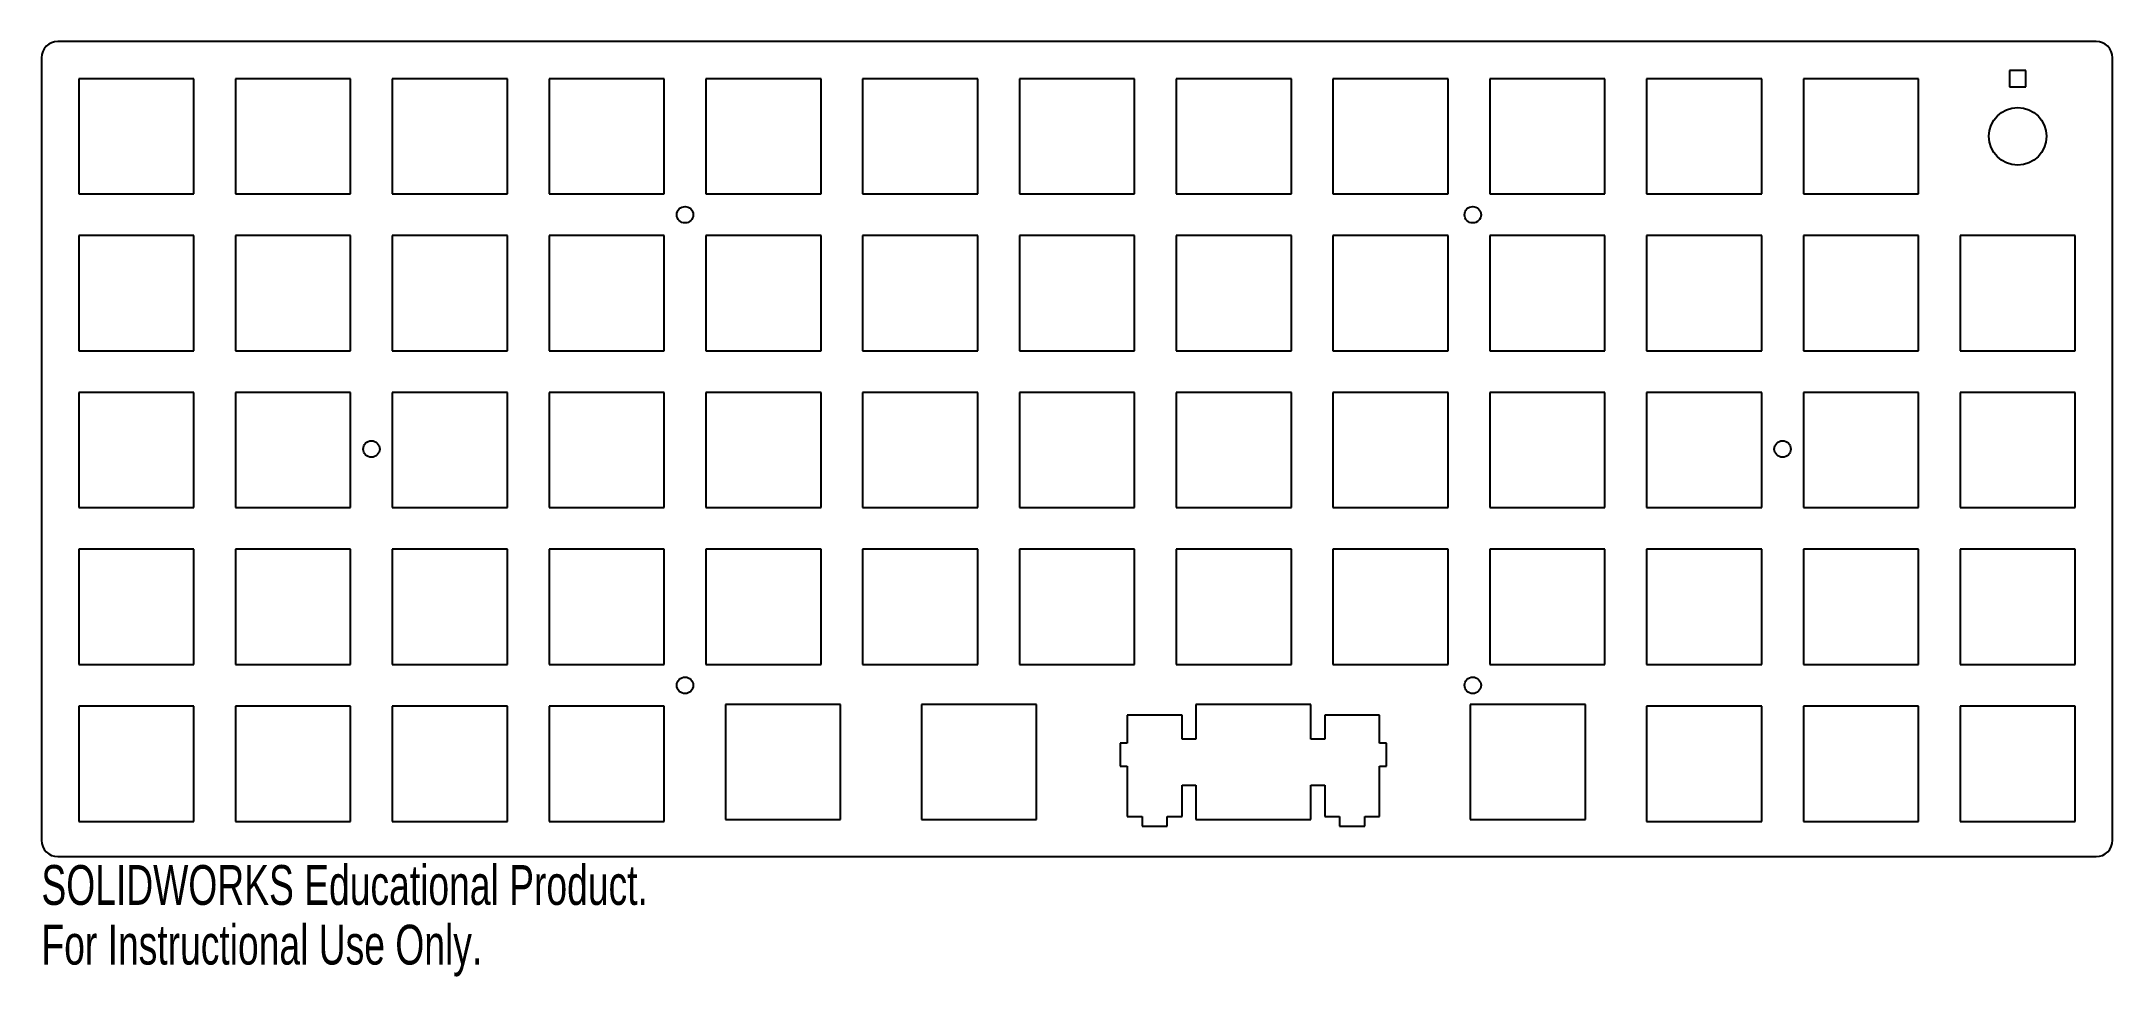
# Model space of a CAD drawing. Header units: inches. Extents: x -4.95 to 4.95, y -2.52 to 1.95.
import ezdxf

# ---------------------------------------------------------------- set-up
doc = ezdxf.new("R2010")
doc.units = ezdxf.units.IN
doc.header["$MEASUREMENT"] = 0
doc.styles.add('SLDTEXTSTYLE0', font='TXT', dxfattribs={"width": 0.7})

msp = doc.modelspace()

# ---------------------------------------------------------------- linework, layer by layer
at = {"color": 7, "linetype": 'Continuous', "lineweight": 25}
for p, q in [((4.875, 1.949), (-4.875, 1.949)), ((-4.9537, 1.8703), (-4.9537, -1.8703)), ((4.4606, 1.8102), (4.4606, 1.7314)), ((4.5394, 1.8102), (4.4606, 1.8102)), ((4.5394, 1.7314), (4.5394, 1.8102)), ((4.9537, -1.8703), (4.9537, 1.8703)), ((-4.2245, 1.7708), (-4.7755, 1.7708)), ((-4.7755, 1.7708), (-4.7755, 1.2198)), ((-4.2245, 1.2198), (-4.2245, 1.7708)), ((-3.4745, 1.7708), (-4.0255, 1.7708)), ((-4.0255, 1.7708), (-4.0255, 1.2198)), ((-3.4745, 1.2198), (-3.4745, 1.7708)), ((-2.7245, 1.7708), (-3.2755, 1.7708)), ((-3.2755, 1.7708), (-3.2755, 1.2198)), ((-2.7245, 1.2198), (-2.7245, 1.7708)), ((-1.9745, 1.7708), (-2.5255, 1.7708)), ((-2.5255, 1.7708), (-2.5255, 1.2198)), ((-1.9745, 1.2198), (-1.9745, 1.7708)), ((-1.2245, 1.7708), (-1.7755, 1.7708)), ((-1.7755, 1.7708), (-1.7755, 1.2198)), ((-1.2245, 1.2198), (-1.2245, 1.7708)), ((-0.4745, 1.7708), (-1.0255, 1.7708)), ((-1.0255, 1.7708), (-1.0255, 1.2198)), ((-0.4745, 1.2198), (-0.4745, 1.7708)), ((0.2755, 1.7708), (-0.2755, 1.7708)), ((-0.2755, 1.7708), (-0.2755, 1.2198)), ((0.2755, 1.2198), (0.2755, 1.7708)), ((1.0255, 1.7708), (0.4745, 1.7708)), ((0.4745, 1.7708), (0.4745, 1.2198)), ((1.0255, 1.2198), (1.0255, 1.7708)), ((1.7755, 1.7708), (1.2245, 1.7708)), ((1.2245, 1.7708), (1.2245, 1.2198)), ((1.7755, 1.2198), (1.7755, 1.7708)), ((2.5255, 1.7708), (1.9745, 1.7708)), ((1.9745, 1.7708), (1.9745, 1.2198)), ((2.5255, 1.2198), (2.5255, 1.7708)), ((3.2755, 1.7708), (2.7245, 1.7708)), ((2.7245, 1.7708), (2.7245, 1.2198)), ((3.2755, 1.2198), (3.2755, 1.7708)), ((4.0255, 1.7708), (3.4745, 1.7708)), ((3.4745, 1.7708), (3.4745, 1.2198)), ((4.0255, 1.2198), (4.0255, 1.7708)), ((4.4606, 1.7314), (4.5394, 1.7314)), ((-4.7755, 1.2198), (-4.2245, 1.2198)), ((-4.0255, 1.2198), (-3.4745, 1.2198)), ((-3.2755, 1.2198), (-2.7245, 1.2198)), ((-2.5255, 1.2198), (-1.9745, 1.2198)), ((-1.7755, 1.2198), (-1.2245, 1.2198)), ((-1.0255, 1.2198), (-0.4745, 1.2198)), ((-0.2755, 1.2198), (0.2755, 1.2198)), ((0.4745, 1.2198), (1.0255, 1.2198)), ((1.2245, 1.2198), (1.7755, 1.2198)), ((1.9745, 1.2198), (2.5255, 1.2198)), ((2.7245, 1.2198), (3.2755, 1.2198)), ((3.4745, 1.2198), (4.0255, 1.2198)), ((-4.2245, 1.0208), (-4.7755, 1.0208)), ((-4.7755, 1.0208), (-4.7755, 0.4698)), ((-4.2245, 0.4698), (-4.2245, 1.0208)), ((-3.4745, 1.0208), (-4.0255, 1.0208)), ((-4.0255, 1.0208), (-4.0255, 0.4698)), ((-3.4745, 0.4698), (-3.4745, 1.0208)), ((-2.7245, 1.0208), (-3.2755, 1.0208)), ((-3.2755, 1.0208), (-3.2755, 0.4698)), ((-2.7245, 0.4698), (-2.7245, 1.0208)), ((-1.9745, 1.0208), (-2.5255, 1.0208)), ((-2.5255, 1.0208), (-2.5255, 0.4698)), ((-1.9745, 0.4698), (-1.9745, 1.0208)), ((-1.2245, 1.0208), (-1.7755, 1.0208)), ((-1.7755, 1.0208), (-1.7755, 0.4698)), ((-1.2245, 0.4698), (-1.2245, 1.0208)), ((-0.4745, 1.0208), (-1.0255, 1.0208)), ((-1.0255, 1.0208), (-1.0255, 0.4698)), ((-0.4745, 0.4698), (-0.4745, 1.0208)), ((0.2755, 1.0208), (-0.2755, 1.0208)), ((-0.2755, 1.0208), (-0.2755, 0.4698)), ((0.2755, 0.4698), (0.2755, 1.0208)), ((1.0255, 1.0208), (0.4745, 1.0208)), ((0.4745, 1.0208), (0.4745, 0.4698)), ((1.0255, 0.4698), (1.0255, 1.0208)), ((1.7755, 1.0208), (1.2245, 1.0208)), ((1.2245, 1.0208), (1.2245, 0.4698)), ((1.7755, 0.4698), (1.7755, 1.0208)), ((2.5255, 1.0208), (1.9745, 1.0208)), ((1.9745, 1.0208), (1.9745, 0.4698)), ((2.5255, 0.4698), (2.5255, 1.0208)), ((3.2755, 1.0208), (2.7245, 1.0208)), ((2.7245, 1.0208), (2.7245, 0.4698)), ((3.2755, 0.4698), (3.2755, 1.0208)), ((4.0255, 1.0208), (3.4745, 1.0208)), ((3.4745, 1.0208), (3.4745, 0.4698)), ((4.0255, 0.4698), (4.0255, 1.0208)), ((4.7755, 1.0208), (4.2245, 1.0208)), ((4.2245, 1.0208), (4.2245, 0.4698)), ((4.7755, 0.4698), (4.7755, 1.0208)), ((-4.7755, 0.4698), (-4.2245, 0.4698)), ((-4.0255, 0.4698), (-3.4745, 0.4698)), ((-3.2755, 0.4698), (-2.7245, 0.4698)), ((-2.5255, 0.4698), (-1.9745, 0.4698)), ((-1.7755, 0.4698), (-1.2245, 0.4698)), ((-1.0255, 0.4698), (-0.4745, 0.4698)), ((-0.2755, 0.4698), (0.2755, 0.4698)), ((0.4745, 0.4698), (1.0255, 0.4698)), ((1.2245, 0.4698), (1.7755, 0.4698)), ((1.9745, 0.4698), (2.5255, 0.4698)), ((2.7245, 0.4698), (3.2755, 0.4698)), ((3.4745, 0.4698), (4.0255, 0.4698)), ((4.2245, 0.4698), (4.7755, 0.4698)), ((-4.2245, 0.2708), (-4.7755, 0.2708)), ((-4.7755, 0.2708), (-4.7755, -0.2802)), ((-4.2245, -0.2802), (-4.2245, 0.2708)), ((-3.4745, 0.2708), (-4.0255, 0.2708)), ((-4.0255, 0.2708), (-4.0255, -0.2802)), ((-3.4745, -0.2802), (-3.4745, 0.2708)), ((-2.7245, 0.2708), (-3.2755, 0.2708)), ((-3.2755, 0.2708), (-3.2755, -0.2802)), ((-2.7245, -0.2802), (-2.7245, 0.2708)), ((-1.9745, 0.2708), (-2.5255, 0.2708)), ((-2.5255, 0.2708), (-2.5255, -0.2802)), ((-1.9745, -0.2802), (-1.9745, 0.2708)), ((-1.2245, 0.2708), (-1.7755, 0.2708)), ((-1.7755, 0.2708), (-1.7755, -0.2802)), ((-1.2245, -0.2802), (-1.2245, 0.2708)), ((-0.4745, 0.2708), (-1.0255, 0.2708)), ((-1.0255, 0.2708), (-1.0255, -0.2802)), ((-0.4745, -0.2802), (-0.4745, 0.2708)), ((0.2755, 0.2708), (-0.2755, 0.2708)), ((-0.2755, 0.2708), (-0.2755, -0.2802)), ((0.2755, -0.2802), (0.2755, 0.2708)), ((1.0255, 0.2708), (0.4745, 0.2708)), ((0.4745, 0.2708), (0.4745, -0.2802)), ((1.0255, -0.2802), (1.0255, 0.2708)), ((1.7755, 0.2708), (1.2245, 0.2708)), ((1.2245, 0.2708), (1.2245, -0.2802)), ((1.7755, -0.2802), (1.7755, 0.2708)), ((2.5255, 0.2708), (1.9745, 0.2708)), ((1.9745, 0.2708), (1.9745, -0.2802)), ((2.5255, -0.2802), (2.5255, 0.2708)), ((3.2755, 0.2708), (2.7245, 0.2708)), ((2.7245, 0.2708), (2.7245, -0.2802)), ((3.2755, -0.2802), (3.2755, 0.2708)), ((4.0255, 0.2708), (3.4745, 0.2708)), ((3.4745, 0.2708), (3.4745, -0.2802)), ((4.0255, -0.2802), (4.0255, 0.2708)), ((4.7755, 0.2708), (4.2245, 0.2708)), ((4.2245, 0.2708), (4.2245, -0.2802)), ((4.7755, -0.2802), (4.7755, 0.2708)), ((-4.7755, -0.2802), (-4.2245, -0.2802)), ((-4.0255, -0.2802), (-3.4745, -0.2802)), ((-3.2755, -0.2802), (-2.7245, -0.2802)), ((-2.5255, -0.2802), (-1.9745, -0.2802)), ((-1.7755, -0.2802), (-1.2245, -0.2802)), ((-1.0255, -0.2802), (-0.4745, -0.2802)), ((-0.2755, -0.2802), (0.2755, -0.2802)), ((0.4745, -0.2802), (1.0255, -0.2802)), ((1.2245, -0.2802), (1.7755, -0.2802)), ((1.9745, -0.2802), (2.5255, -0.2802)), ((2.7245, -0.2802), (3.2755, -0.2802)), ((3.4745, -0.2802), (4.0255, -0.2802)), ((4.2245, -0.2802), (4.7755, -0.2802)), ((-4.2245, -0.4792), (-4.7755, -0.4792)), ((-4.7755, -0.4792), (-4.7755, -1.0302)), ((-4.2245, -1.0302), (-4.2245, -0.4792)), ((-3.4745, -0.4792), (-4.0255, -0.4792)), ((-4.0255, -0.4792), (-4.0255, -1.0302)), ((-3.4745, -1.0302), (-3.4745, -0.4792)), ((-2.7245, -0.4792), (-3.2755, -0.4792)), ((-3.2755, -0.4792), (-3.2755, -1.0302)), ((-2.7245, -1.0302), (-2.7245, -0.4792)), ((-1.9745, -0.4792), (-2.5255, -0.4792)), ((-2.5255, -0.4792), (-2.5255, -1.0302)), ((-1.9745, -1.0302), (-1.9745, -0.4792)), ((-1.2245, -0.4792), (-1.7755, -0.4792)), ((-1.7755, -0.4792), (-1.7755, -1.0302)), ((-1.2245, -1.0302), (-1.2245, -0.4792)), ((-0.4745, -0.4792), (-1.0255, -0.4792)), ((-1.0255, -0.4792), (-1.0255, -1.0302)), ((-0.4745, -1.0302), (-0.4745, -0.4792)), ((0.2755, -0.4792), (-0.2755, -0.4792)), ((-0.2755, -0.4792), (-0.2755, -1.0302)), ((0.2755, -1.0302), (0.2755, -0.4792)), ((1.0255, -0.4792), (0.4745, -0.4792)), ((0.4745, -0.4792), (0.4745, -1.0302)), ((1.0255, -1.0302), (1.0255, -0.4792)), ((1.7755, -0.4792), (1.2245, -0.4792)), ((1.2245, -0.4792), (1.2245, -1.0302)), ((1.7755, -1.0302), (1.7755, -0.4792)), ((2.5255, -0.4792), (1.9745, -0.4792)), ((1.9745, -0.4792), (1.9745, -1.0302)), ((2.5255, -1.0302), (2.5255, -0.4792)), ((3.2755, -0.4792), (2.7245, -0.4792)), ((2.7245, -0.4792), (2.7245, -1.0302)), ((3.2755, -1.0302), (3.2755, -0.4792)), ((4.0255, -0.4792), (3.4745, -0.4792)), ((3.4745, -0.4792), (3.4745, -1.0302)), ((4.0255, -1.0302), (4.0255, -0.4792)), ((4.7755, -0.4792), (4.2245, -0.4792)), ((4.2245, -0.4792), (4.2245, -1.0302)), ((4.7755, -1.0302), (4.7755, -0.4792)), ((-4.7755, -1.0302), (-4.2245, -1.0302)), ((-4.0255, -1.0302), (-3.4745, -1.0302)), ((-3.2755, -1.0302), (-2.7245, -1.0302)), ((-2.5255, -1.0302), (-1.9745, -1.0302)), ((-1.7755, -1.0302), (-1.2245, -1.0302)), ((-1.0255, -1.0302), (-0.4745, -1.0302)), ((-0.2755, -1.0302), (0.2755, -1.0302)), ((0.4745, -1.0302), (1.0255, -1.0302)), ((1.2245, -1.0302), (1.7755, -1.0302)), ((1.9745, -1.0302), (2.5255, -1.0302)), ((2.7245, -1.0302), (3.2755, -1.0302)), ((3.4745, -1.0302), (4.0255, -1.0302)), ((4.2245, -1.0302), (4.7755, -1.0302)), ((-4.2245, -1.2292), (-4.7755, -1.2292)), ((-4.7755, -1.2292), (-4.7755, -1.7802)), ((-4.2245, -1.7802), (-4.2245, -1.2292)), ((-3.4745, -1.2292), (-4.0255, -1.2292)), ((-4.0255, -1.2292), (-4.0255, -1.7802)), ((-3.4745, -1.7802), (-3.4745, -1.2292)), ((-2.7245, -1.2292), (-3.2755, -1.2292)), ((-3.2755, -1.2292), (-3.2755, -1.7802)), ((-2.7245, -1.7802), (-2.7245, -1.2292)), ((-1.9745, -1.2292), (-2.5255, -1.2292)), ((-2.5255, -1.2292), (-2.5255, -1.7802)), ((-1.9745, -1.7802), (-1.9745, -1.2292)), ((-1.6817, -1.221), (-1.6817, -1.772)), ((-1.1307, -1.221), (-1.6817, -1.221)), ((-1.1307, -1.772), (-1.1307, -1.221)), ((-0.7443, -1.221), (-0.7443, -1.772)), ((-0.1933, -1.221), (-0.7443, -1.221)), ((-0.1933, -1.772), (-0.1933, -1.221)), ((0.5023, -1.2725), (0.2403, -1.2725)), ((0.2403, -1.2725), (0.2403, -1.4065)), ((0.5023, -1.3875), (0.5023, -1.2725)), ((1.1187, -1.2215), (0.5687, -1.2215)), ((0.5687, -1.2215), (0.5687, -1.3875)), ((1.1187, -1.3875), (1.1187, -1.2215)), ((1.4472, -1.2725), (1.1852, -1.2725)), ((1.1852, -1.2725), (1.1852, -1.3875)), ((1.4472, -1.4065), (1.4472, -1.2725)), ((1.8808, -1.221), (1.8808, -1.772)), ((2.4318, -1.221), (1.8808, -1.221)), ((2.4318, -1.772), (2.4318, -1.221)), ((3.2755, -1.2292), (2.7245, -1.2292)), ((2.7245, -1.2292), (2.7245, -1.7802)), ((3.2755, -1.7802), (3.2755, -1.2292)), ((4.0255, -1.2292), (3.4745, -1.2292)), ((3.4745, -1.2292), (3.4745, -1.7802)), ((4.0255, -1.7802), (4.0255, -1.2292)), ((4.7755, -1.2292), (4.2245, -1.2292)), ((4.2245, -1.2292), (4.2245, -1.7802)), ((4.7755, -1.7802), (4.7755, -1.2292)), ((0.2403, -1.4065), (0.2063, -1.4065)), ((0.2063, -1.4065), (0.2063, -1.5165)), ((0.5687, -1.3875), (0.5023, -1.3875)), ((1.1852, -1.3875), (1.1187, -1.3875)), ((1.4812, -1.4065), (1.4472, -1.4065)), ((1.4812, -1.5165), (1.4812, -1.4065)), ((0.2063, -1.5165), (0.2403, -1.5165)), ((0.2403, -1.5165), (0.2403, -1.7565)), ((1.4472, -1.7565), (1.4472, -1.5165)), ((1.4472, -1.5165), (1.4812, -1.5165)), ((0.5023, -1.7565), (0.5023, -1.6065)), ((0.5023, -1.6065), (0.5687, -1.6065)), ((0.5687, -1.6065), (0.5687, -1.7715)), ((1.1187, -1.7715), (1.1187, -1.6065)), ((1.1187, -1.6065), (1.1852, -1.6065)), ((1.1852, -1.6065), (1.1852, -1.7565)), ((-4.7755, -1.7802), (-4.2245, -1.7802)), ((-4.0255, -1.7802), (-3.4745, -1.7802)), ((-3.2755, -1.7802), (-2.7245, -1.7802)), ((-2.5255, -1.7802), (-1.9745, -1.7802)), ((-1.6817, -1.772), (-1.1307, -1.772)), ((-0.7443, -1.772), (-0.1933, -1.772)), ((0.2403, -1.7565), (0.3113, -1.7565)), ((0.3113, -1.7565), (0.3113, -1.8025)), ((0.4313, -1.8025), (0.4313, -1.7565)), ((0.4313, -1.7565), (0.5023, -1.7565)), ((0.5687, -1.7715), (1.1187, -1.7715)), ((1.1852, -1.7565), (1.2562, -1.7565)), ((1.2562, -1.7565), (1.2562, -1.8025)), ((1.3762, -1.8025), (1.3762, -1.7565)), ((1.3762, -1.7565), (1.4472, -1.7565)), ((1.8808, -1.772), (2.4318, -1.772)), ((2.7245, -1.7802), (3.2755, -1.7802)), ((3.4745, -1.7802), (4.0255, -1.7802)), ((4.2245, -1.7802), (4.7755, -1.7802)), ((0.3113, -1.8025), (0.4313, -1.8025)), ((1.2562, -1.8025), (1.3762, -1.8025)), ((-4.875, -1.949), (4.875, -1.949))]:
    msp.add_line(p, q, dxfattribs=at)
for centre, radius in [((4.5, 1.4953), 0.1378), ((-1.875, 1.1203), 0.0394), ((1.8933, 1.1203), 0.0394), ((-3.375, 0), 0.0394), ((3.375, 0), 0.0394), ((-1.875, -1.1297), 0.0394), ((1.8933, -1.1297), 0.0394)]:
    msp.add_circle(centre, radius, dxfattribs=at)
for centre, start, end in [((-4.875, 1.8703), 90, 180), ((4.875, 1.8703), 0, 90), ((-4.875, -1.8703), 180, 270), ((4.875, -1.8703), 270, 0)]:
    msp.add_arc(centre, 0.0787, start, end, dxfattribs=at)

# ---------------------------------------------------------------- texts
at = {"color": 7, "linetype": 'Continuous', "char_height": 0.1903, "attachment_point": 1, "style": 'SLDTEXTSTYLE0'}
for s, insert in [('SOLIDWORKS Educational Product.', (-4.9537, -1.9892)), ('For Instructional Use Only.', (-4.9537, -2.2746))]:
    msp.add_mtext(s, dxfattribs=dict(at, insert=insert))

doc.saveas('drawing.dxf')
